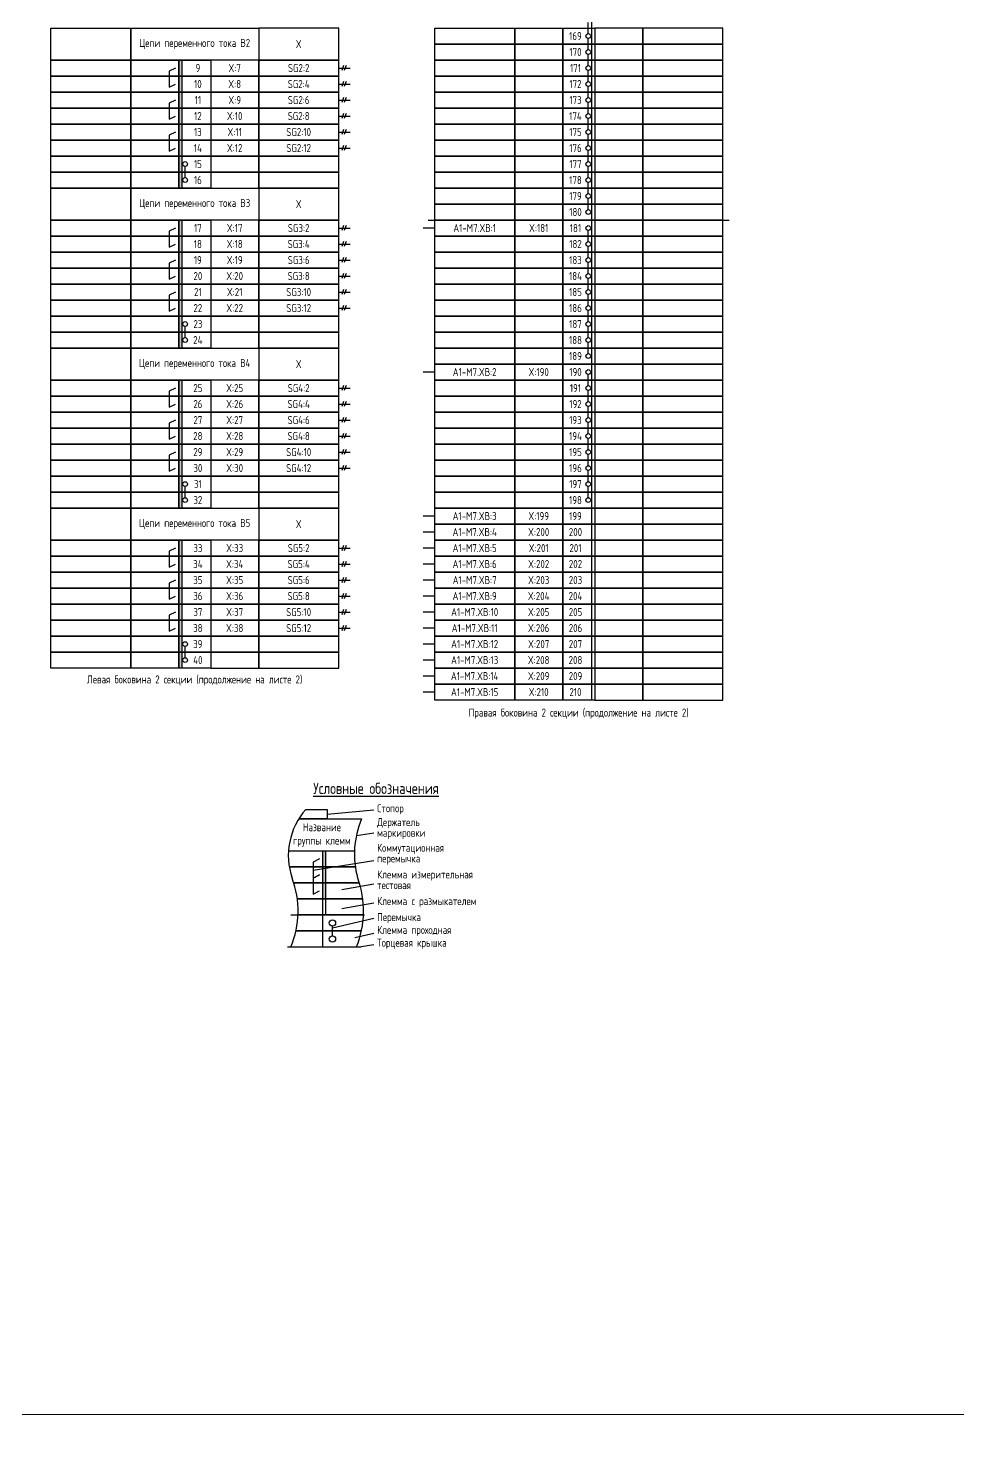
# Model space of a CAD drawing. Header units: millimetres. Extents: x -1315 to 7958, y -96 to 618.
# Drawn here: x 5923.9 to 6214.5, y -96 to 342.1 of the extents above; entities that cross this region are included whole.
import ezdxf

# ---------------------------------------------------------------- set-up
doc = ezdxf.new("R2010")
doc.units = ezdxf.units.MM
doc.styles.add('Gost_type_A', font='GOST_A.TTF')

msp = doc.modelspace()

# ---------------------------------------------------------------- hatches: boundary and pattern name
h = msp.add_hatch(color=256)
h.dxf.hatch_style = 1
h.paths.add_polyline_path([(5972, 332.07), (5971, 332.07), (5971, 292.07), (5972, 292.07)])
h = msp.add_hatch(color=256)
h.dxf.hatch_style = 1
h.paths.add_polyline_path([(5972, 282.07), (5971, 282.07), (5971, 242.07), (5972, 242.07)])
h = msp.add_hatch(color=256)
h.dxf.hatch_style = 1
h.paths.add_polyline_path([(5972, 232.07), (5971, 232.07), (5971, 192.07), (5972, 192.07)])
h = msp.add_hatch(color=256)
h.dxf.hatch_style = 1
h.paths.add_polyline_path([(5972, 182.07), (5971, 182.07), (5971, 142.07), (5972, 142.07)])
h = msp.add_hatch(color=256)
h.dxf.hatch_style = 1
h.paths.add_polyline_path([(6017.03, 84.92), (6016.03, 84.92), (6016.03, 69.92), (6017.03, 69.92)])

# ---------------------------------------------------------------- linework, layer by layer
for p, q in [((6100, 382.07), (6100, 132.07)), ((6099, 340.32), (6099, 343.82)), ((6099, 335.32), (6099, 338.82)), ((6099, 330.32), (6099, 333.82)), ((6021, 329.57), (6024.62, 329.57)), ((6022.54, 330.38), (6021.96, 328.76)), ((6023.33, 330.38), (6022.75, 328.76)), ((6099, 325.32), (6099, 328.82)), ((6021, 324.57), (6024.62, 324.57)), ((6022.54, 325.38), (6021.96, 323.76)), ((6023.33, 325.38), (6022.75, 323.76)), ((6022.54, 320.38), (6021.96, 318.76)), ((6023.33, 320.38), (6022.75, 318.76)), ((6099, 320.32), (6099, 323.82)), ((6021, 319.57), (6024.62, 319.57)), ((6099, 315.32), (6099, 318.82)), ((6021, 314.57), (6024.62, 314.57)), ((6022.54, 315.38), (6021.96, 313.76)), ((6023.33, 315.38), (6022.75, 313.76)), ((6099, 310.32), (6099, 313.82)), ((6021, 309.57), (6024.62, 309.57)), ((6022.54, 310.38), (6021.96, 308.76)), ((6023.33, 310.38), (6022.75, 308.76)), ((6099, 305.32), (6099, 308.82)), ((6021, 304.57), (6024.62, 304.57)), ((6022.54, 305.38), (6021.96, 303.76)), ((6023.33, 305.38), (6022.75, 303.76)), ((6099, 300.32), (6099, 303.82)), ((5973, 295.32), (5973, 298.82)), ((6099, 295.32), (6099, 298.82)), ((6099, 290.32), (6099, 293.82)), ((6099, 285.32), (6099, 288.82)), ((6022.54, 280.38), (6021.96, 278.76)), ((6023.33, 280.38), (6022.75, 278.76)), ((6049, 282.07), (6143, 282.07)), ((6021, 279.57), (6024.62, 279.57)), ((6051, 279.57), (6047.38, 279.57)), ((6099, 275.32), (6099, 278.82)), ((6021, 274.57), (6024.62, 274.57)), ((6022.54, 275.38), (6021.96, 273.76)), ((6023.33, 275.38), (6022.75, 273.76)), ((6099, 270.32), (6099, 273.82)), ((6021, 269.57), (6024.62, 269.57)), ((6022.54, 270.38), (6021.96, 268.76)), ((6023.33, 270.38), (6022.75, 268.76)), ((6099, 265.32), (6099, 268.82)), ((6021, 264.57), (6024.62, 264.57)), ((6022.54, 265.38), (6021.96, 263.76)), ((6023.33, 265.38), (6022.75, 263.76)), ((6099, 260.32), (6099, 263.82)), ((6021, 259.57), (6024.62, 259.57)), ((6022.54, 260.38), (6021.96, 258.76)), ((6023.33, 260.38), (6022.75, 258.76)), ((6099, 255.32), (6099, 258.82)), ((6021, 254.57), (6024.62, 254.57)), ((6022.54, 255.38), (6021.96, 253.76)), ((6023.33, 255.38), (6022.75, 253.76)), ((6099, 250.32), (6099, 253.82)), ((5973, 245.32), (5973, 248.82)), ((6099, 245.32), (6099, 248.82)), ((6099, 240.32), (6099, 243.82)), ((6051, 234.57), (6047.38, 234.57)), ((6099, 230.32), (6099, 233.82)), ((6021, 229.57), (6024.62, 229.57)), ((6022.54, 230.38), (6021.96, 228.76)), ((6023.33, 230.38), (6022.75, 228.76)), ((6099, 225.32), (6099, 228.82)), ((6021, 224.57), (6024.62, 224.57)), ((6022.54, 225.38), (6021.96, 223.76)), ((6023.33, 225.38), (6022.75, 223.76)), ((6099, 220.32), (6099, 223.82)), ((6021, 219.57), (6024.62, 219.57)), ((6022.54, 220.38), (6021.96, 218.76)), ((6023.33, 220.38), (6022.75, 218.76)), ((6022.54, 215.38), (6021.96, 213.76)), ((6023.33, 215.38), (6022.75, 213.76)), ((6099, 215.32), (6099, 218.82)), ((6021, 214.57), (6024.62, 214.57)), ((6022.54, 210.38), (6021.96, 208.76)), ((6023.33, 210.38), (6022.75, 208.76)), ((6099, 210.32), (6099, 213.82)), ((6021, 209.57), (6024.62, 209.57)), ((6099, 205.32), (6099, 208.82)), ((6021, 204.57), (6024.62, 204.57)), ((6022.54, 205.38), (6021.96, 203.76)), ((6023.33, 205.38), (6022.75, 203.76)), ((6099, 200.32), (6099, 203.82)), ((5973, 195.32), (5973, 198.82)), ((6099, 195.32), (6099, 198.82)), ((6051, 189.57), (6047.38, 189.57)), ((6051, 184.57), (6047.38, 184.57)), ((6022.54, 180.38), (6021.96, 178.76)), ((6023.33, 180.38), (6022.75, 178.76)), ((6021, 179.57), (6024.62, 179.57)), ((6022.54, 175.38), (6021.96, 173.76)), ((6023.33, 175.38), (6022.75, 173.76)), ((6051, 179.57), (6047.38, 179.57)), ((6021, 174.57), (6024.62, 174.57)), ((6051, 174.57), (6047.38, 174.57)), ((6021, 169.57), (6024.62, 169.57)), ((6022.54, 170.38), (6021.96, 168.76)), ((6023.33, 170.38), (6022.75, 168.76)), ((6051, 169.57), (6047.38, 169.57)), ((6021, 164.57), (6024.62, 164.57)), ((6022.54, 165.38), (6021.96, 163.76)), ((6023.33, 165.38), (6022.75, 163.76)), ((6051, 164.57), (6047.38, 164.57)), ((6021, 159.57), (6024.62, 159.57)), ((6022.54, 160.38), (6021.96, 158.76)), ((6023.33, 160.38), (6022.75, 158.76)), ((6051, 159.57), (6047.38, 159.57)), ((6021, 154.57), (6024.62, 154.57)), ((6022.54, 155.38), (6021.96, 153.76)), ((6023.33, 155.38), (6022.75, 153.76)), ((6051, 154.57), (6047.38, 154.57)), ((6051, 149.57), (6047.38, 149.57)), ((5973, 145.32), (5973, 148.82)), ((6051, 144.57), (6047.38, 144.57)), ((6051, 139.57), (6047.38, 139.57)), ((6051, 134.57), (6047.38, 134.57)), ((6017.39, 96.42), (6032.03, 97.74)), ((6008.53, 94.92), (6028.11, 94.92)), ((6026.54, 89.77), (6032.03, 90.61)), ((6005.51, 84.92), (6025.97, 84.92)), ((6016.03, 54.92), (6016.03, 84.92)), ((6017.03, 79.92), (6017.03, 84.92)), ((6026.23, 79.92), (6005.77, 79.92)), ((6005.77, 79.92), (6026.23, 79.92)), ((6013.03, 78.92), (6032.03, 81.92)), ((6017.03, 64.92), (6017.03, 79.92)), ((6027.45, 74.92), (6006.99, 74.92)), ((6006.99, 74.92), (6027.45, 74.92)), ((6022.03, 72.92), (6032.03, 74.69)), ((6028.54, 69.92), (6008.08, 69.92)), ((6008.08, 69.92), (6028.54, 69.92)), ((6028.54, 69.92), (6008.08, 69.92)), ((6008.08, 69.92), (6028.54, 69.92)), ((6022.03, 66.92), (6032.03, 68.69)), ((6006.03, 64.92), (6029.03, 64.92)), ((6028.75, 64.92), (6008.29, 64.92)), ((6008.29, 64.92), (6028.75, 64.92)), ((6019.03, 60.92), (6032.03, 63.92)), ((6019.06, 59.92), (6019.06, 61.42)), ((6028.11, 59.92), (6007.65, 59.92)), ((6007.65, 59.92), (6028.11, 59.92)), ((6019.06, 58.42), (6019.06, 59.92)), ((6026.03, 57.88), (6032.03, 59.26)), ((6005.03, 54.92), (6028.03, 54.92)), ((6006.1, 54.92), (6026.56, 54.92)), ((6032.03, 55.59), (6028.03, 54.92))]:
    msp.add_line(p, q)
for points in [[(-1315, 612), (7958.16, 618), (7958.16, -90), (-1315, -96)], [(5931, 342.07), (5956, 342.07), (5956, 332.07), (5931, 332.07)], [(5956, 342.07), (5996, 342.07), (5996, 332.07), (5956, 332.07)], [(6021, 342.07), (5996, 342.07), (5996, 332.07), (6021, 332.07)], [(6051, 342.07), (6076, 342.07), (6076, 337.07), (6051, 337.07)], [(6076, 342.07), (6091, 342.07), (6091, 337.07), (6076, 337.07)], [(6091, 342.07), (6101, 342.07), (6101, 337.07), (6091, 337.07)], [(6116, 342.07), (6101, 342.07), (6101, 337.07), (6116, 337.07)], [(6141, 342.07), (6116, 342.07), (6116, 337.07), (6141, 337.07)], [(6051, 337.07), (6076, 337.07), (6076, 332.07), (6051, 332.07)], [(6076, 337.07), (6091, 337.07), (6091, 332.07), (6076, 332.07)], [(6091, 337.07), (6101, 337.07), (6101, 332.07), (6091, 332.07)], [(6116, 337.07), (6101, 337.07), (6101, 332.07), (6116, 332.07)], [(6141, 337.07), (6116, 337.07), (6116, 332.07), (6141, 332.07)], [(5931, 332.07), (5956, 332.07), (5956, 327.07), (5931, 327.07)], [(5956, 332.07), (5971, 332.07), (5971, 327.07), (5956, 327.07)], [(5971, 332.07), (5981, 332.07), (5981, 327.07), (5971, 327.07)], [(5996, 332.07), (5981, 332.07), (5981, 327.07), (5996, 327.07)], [(6021, 332.07), (5996, 332.07), (5996, 327.07), (6021, 327.07)], [(6051, 332.07), (6076, 332.07), (6076, 327.07), (6051, 327.07)], [(6076, 332.07), (6091, 332.07), (6091, 327.07), (6076, 327.07)], [(6091, 332.07), (6101, 332.07), (6101, 327.07), (6091, 327.07)], [(6116, 332.07), (6101, 332.07), (6101, 327.07), (6116, 327.07)], [(6141, 332.07), (6116, 332.07), (6116, 327.07), (6141, 327.07)], [(5931, 327.07), (5956, 327.07), (5956, 322.07), (5931, 322.07)], [(5956, 327.07), (5971, 327.07), (5971, 322.07), (5956, 322.07)], [(5971, 327.07), (5981, 327.07), (5981, 322.07), (5971, 322.07)], [(5996, 327.07), (5981, 327.07), (5981, 322.07), (5996, 322.07)], [(6021, 327.07), (5996, 327.07), (5996, 322.07), (6021, 322.07)], [(6051, 327.07), (6076, 327.07), (6076, 322.07), (6051, 322.07)], [(6076, 327.07), (6091, 327.07), (6091, 322.07), (6076, 322.07)], [(6091, 327.07), (6101, 327.07), (6101, 322.07), (6091, 322.07)], [(6116, 327.07), (6101, 327.07), (6101, 322.07), (6116, 322.07)], [(6141, 327.07), (6116, 327.07), (6116, 322.07), (6141, 322.07)], [(5931, 322.07), (5956, 322.07), (5956, 317.07), (5931, 317.07)], [(5956, 322.07), (5971, 322.07), (5971, 317.07), (5956, 317.07)], [(5971, 322.07), (5981, 322.07), (5981, 317.07), (5971, 317.07)], [(5996, 322.07), (5981, 322.07), (5981, 317.07), (5996, 317.07)], [(6021, 322.07), (5996, 322.07), (5996, 317.07), (6021, 317.07)], [(6051, 322.07), (6076, 322.07), (6076, 317.07), (6051, 317.07)], [(6076, 322.07), (6091, 322.07), (6091, 317.07), (6076, 317.07)], [(6091, 322.07), (6101, 322.07), (6101, 317.07), (6091, 317.07)], [(6116, 322.07), (6101, 322.07), (6101, 317.07), (6116, 317.07)], [(6141, 322.07), (6116, 322.07), (6116, 317.07), (6141, 317.07)], [(5931, 317.07), (5956, 317.07), (5956, 312.07), (5931, 312.07)], [(5956, 317.07), (5971, 317.07), (5971, 312.07), (5956, 312.07)], [(5971, 317.07), (5981, 317.07), (5981, 312.07), (5971, 312.07)], [(5996, 317.07), (5981, 317.07), (5981, 312.07), (5996, 312.07)], [(6021, 317.07), (5996, 317.07), (5996, 312.07), (6021, 312.07)], [(6051, 317.07), (6076, 317.07), (6076, 312.07), (6051, 312.07)], [(6076, 317.07), (6091, 317.07), (6091, 312.07), (6076, 312.07)], [(6091, 317.07), (6101, 317.07), (6101, 312.07), (6091, 312.07)], [(6116, 317.07), (6101, 317.07), (6101, 312.07), (6116, 312.07)], [(6141, 317.07), (6116, 317.07), (6116, 312.07), (6141, 312.07)], [(5931, 312.07), (5956, 312.07), (5956, 307.07), (5931, 307.07)], [(5956, 312.07), (5971, 312.07), (5971, 307.07), (5956, 307.07)], [(5971, 312.07), (5981, 312.07), (5981, 307.07), (5971, 307.07)], [(5996, 312.07), (5981, 312.07), (5981, 307.07), (5996, 307.07)], [(6021, 312.07), (5996, 312.07), (5996, 307.07), (6021, 307.07)], [(6051, 312.07), (6076, 312.07), (6076, 307.07), (6051, 307.07)], [(6076, 312.07), (6091, 312.07), (6091, 307.07), (6076, 307.07)], [(6091, 312.07), (6101, 312.07), (6101, 307.07), (6091, 307.07)], [(6116, 312.07), (6101, 312.07), (6101, 307.07), (6116, 307.07)], [(6141, 312.07), (6116, 312.07), (6116, 307.07), (6141, 307.07)], [(5931, 307.07), (5956, 307.07), (5956, 302.07), (5931, 302.07)], [(5956, 307.07), (5971, 307.07), (5971, 302.07), (5956, 302.07)], [(5971, 307.07), (5981, 307.07), (5981, 302.07), (5971, 302.07)], [(5996, 307.07), (5981, 307.07), (5981, 302.07), (5996, 302.07)], [(6021, 307.07), (5996, 307.07), (5996, 302.07), (6021, 302.07)], [(6051, 307.07), (6076, 307.07), (6076, 302.07), (6051, 302.07)], [(6076, 307.07), (6091, 307.07), (6091, 302.07), (6076, 302.07)], [(6091, 307.07), (6101, 307.07), (6101, 302.07), (6091, 302.07)], [(6116, 307.07), (6101, 307.07), (6101, 302.07), (6116, 302.07)], [(6141, 307.07), (6116, 307.07), (6116, 302.07), (6141, 302.07)], [(5931, 302.07), (5956, 302.07), (5956, 297.07), (5931, 297.07)], [(5956, 302.07), (5971, 302.07), (5971, 297.07), (5956, 297.07)], [(5971, 302.07), (5981, 302.07), (5981, 297.07), (5971, 297.07)], [(5996, 302.07), (5981, 302.07), (5981, 297.07), (5996, 297.07)], [(6021, 302.07), (5996, 302.07), (5996, 297.07), (6021, 297.07)], [(6051, 302.07), (6076, 302.07), (6076, 297.07), (6051, 297.07)], [(6076, 302.07), (6091, 302.07), (6091, 297.07), (6076, 297.07)], [(6091, 302.07), (6101, 302.07), (6101, 297.07), (6091, 297.07)], [(6116, 302.07), (6101, 302.07), (6101, 297.07), (6116, 297.07)], [(6141, 302.07), (6116, 302.07), (6116, 297.07), (6141, 297.07)], [(5931, 297.07), (5956, 297.07), (5956, 292.07), (5931, 292.07)], [(5956, 297.07), (5971, 297.07), (5971, 292.07), (5956, 292.07)], [(5971, 297.07), (5981, 297.07), (5981, 292.07), (5971, 292.07)], [(5996, 297.07), (5981, 297.07), (5981, 292.07), (5996, 292.07)], [(6021, 297.07), (5996, 297.07), (5996, 292.07), (6021, 292.07)], [(6051, 297.07), (6076, 297.07), (6076, 292.07), (6051, 292.07)], [(6076, 297.07), (6091, 297.07), (6091, 292.07), (6076, 292.07)], [(6091, 297.07), (6101, 297.07), (6101, 292.07), (6091, 292.07)], [(6116, 297.07), (6101, 297.07), (6101, 292.07), (6116, 292.07)], [(6141, 297.07), (6116, 297.07), (6116, 292.07), (6141, 292.07)], [(5931, 292.07), (5956, 292.07), (5956, 282.07), (5931, 282.07)], [(5956, 292.07), (5996, 292.07), (5996, 282.07), (5956, 282.07)], [(6021, 292.07), (5996, 292.07), (5996, 282.07), (6021, 282.07)], [(6051, 292.07), (6076, 292.07), (6076, 287.07), (6051, 287.07)], [(6076, 292.07), (6091, 292.07), (6091, 287.07), (6076, 287.07)], [(6091, 292.07), (6101, 292.07), (6101, 287.07), (6091, 287.07)], [(6116, 292.07), (6101, 292.07), (6101, 287.07), (6116, 287.07)], [(6141, 292.07), (6116, 292.07), (6116, 287.07), (6141, 287.07)], [(6051, 287.07), (6076, 287.07), (6076, 282.07), (6051, 282.07)], [(6076, 287.07), (6091, 287.07), (6091, 282.07), (6076, 282.07)], [(6091, 287.07), (6101, 287.07), (6101, 282.07), (6091, 282.07)], [(6116, 287.07), (6101, 287.07), (6101, 282.07), (6116, 282.07)], [(6141, 287.07), (6116, 287.07), (6116, 282.07), (6141, 282.07)], [(5931, 282.07), (5956, 282.07), (5956, 277.07), (5931, 277.07)], [(5956, 282.07), (5971, 282.07), (5971, 277.07), (5956, 277.07)], [(5971, 282.07), (5981, 282.07), (5981, 277.07), (5971, 277.07)], [(5996, 282.07), (5981, 282.07), (5981, 277.07), (5996, 277.07)], [(6021, 282.07), (5996, 282.07), (5996, 277.07), (6021, 277.07)], [(6051, 282.07), (6076, 282.07), (6076, 277.07), (6051, 277.07)], [(6076, 282.07), (6091, 282.07), (6091, 277.07), (6076, 277.07)], [(6091, 282.07), (6101, 282.07), (6101, 277.07), (6091, 277.07)], [(6116, 282.07), (6101, 282.07), (6101, 277.07), (6116, 277.07)], [(6141, 282.07), (6116, 282.07), (6116, 277.07), (6141, 277.07)], [(5931, 277.07), (5956, 277.07), (5956, 272.07), (5931, 272.07)], [(5956, 277.07), (5971, 277.07), (5971, 272.07), (5956, 272.07)], [(5971, 277.07), (5981, 277.07), (5981, 272.07), (5971, 272.07)], [(5996, 277.07), (5981, 277.07), (5981, 272.07), (5996, 272.07)], [(6021, 277.07), (5996, 277.07), (5996, 272.07), (6021, 272.07)], [(6051, 277.07), (6076, 277.07), (6076, 272.07), (6051, 272.07)], [(6076, 277.07), (6091, 277.07), (6091, 272.07), (6076, 272.07)], [(6091, 277.07), (6101, 277.07), (6101, 272.07), (6091, 272.07)], [(6116, 277.07), (6101, 277.07), (6101, 272.07), (6116, 272.07)], [(6141, 277.07), (6116, 277.07), (6116, 272.07), (6141, 272.07)], [(5931, 272.07), (5956, 272.07), (5956, 267.07), (5931, 267.07)], [(5956, 272.07), (5971, 272.07), (5971, 267.07), (5956, 267.07)], [(5971, 272.07), (5981, 272.07), (5981, 267.07), (5971, 267.07)], [(5996, 272.07), (5981, 272.07), (5981, 267.07), (5996, 267.07)], [(6021, 272.07), (5996, 272.07), (5996, 267.07), (6021, 267.07)], [(6051, 272.07), (6076, 272.07), (6076, 267.07), (6051, 267.07)], [(6076, 272.07), (6091, 272.07), (6091, 267.07), (6076, 267.07)], [(6091, 272.07), (6101, 272.07), (6101, 267.07), (6091, 267.07)], [(6116, 272.07), (6101, 272.07), (6101, 267.07), (6116, 267.07)], [(6141, 272.07), (6116, 272.07), (6116, 267.07), (6141, 267.07)], [(5931, 267.07), (5956, 267.07), (5956, 262.07), (5931, 262.07)], [(5956, 267.07), (5971, 267.07), (5971, 262.07), (5956, 262.07)], [(5971, 267.07), (5981, 267.07), (5981, 262.07), (5971, 262.07)], [(5996, 267.07), (5981, 267.07), (5981, 262.07), (5996, 262.07)], [(6021, 267.07), (5996, 267.07), (5996, 262.07), (6021, 262.07)], [(6051, 267.07), (6076, 267.07), (6076, 262.07), (6051, 262.07)], [(6076, 267.07), (6091, 267.07), (6091, 262.07), (6076, 262.07)], [(6091, 267.07), (6101, 267.07), (6101, 262.07), (6091, 262.07)], [(6116, 267.07), (6101, 267.07), (6101, 262.07), (6116, 262.07)], [(6141, 267.07), (6116, 267.07), (6116, 262.07), (6141, 262.07)], [(5931, 262.07), (5956, 262.07), (5956, 257.07), (5931, 257.07)], [(5956, 262.07), (5971, 262.07), (5971, 257.07), (5956, 257.07)], [(5971, 262.07), (5981, 262.07), (5981, 257.07), (5971, 257.07)], [(5996, 262.07), (5981, 262.07), (5981, 257.07), (5996, 257.07)], [(6021, 262.07), (5996, 262.07), (5996, 257.07), (6021, 257.07)], [(6051, 262.07), (6076, 262.07), (6076, 257.07), (6051, 257.07)], [(6076, 262.07), (6091, 262.07), (6091, 257.07), (6076, 257.07)], [(6091, 262.07), (6101, 262.07), (6101, 257.07), (6091, 257.07)], [(6116, 262.07), (6101, 262.07), (6101, 257.07), (6116, 257.07)], [(6141, 262.07), (6116, 262.07), (6116, 257.07), (6141, 257.07)], [(5931, 257.07), (5956, 257.07), (5956, 252.07), (5931, 252.07)], [(5956, 257.07), (5971, 257.07), (5971, 252.07), (5956, 252.07)], [(5971, 257.07), (5981, 257.07), (5981, 252.07), (5971, 252.07)], [(5996, 257.07), (5981, 257.07), (5981, 252.07), (5996, 252.07)], [(6021, 257.07), (5996, 257.07), (5996, 252.07), (6021, 252.07)], [(6051, 257.07), (6076, 257.07), (6076, 252.07), (6051, 252.07)], [(6076, 257.07), (6091, 257.07), (6091, 252.07), (6076, 252.07)], [(6091, 257.07), (6101, 257.07), (6101, 252.07), (6091, 252.07)], [(6116, 257.07), (6101, 257.07), (6101, 252.07), (6116, 252.07)], [(6141, 257.07), (6116, 257.07), (6116, 252.07), (6141, 252.07)], [(5931, 252.07), (5956, 252.07), (5956, 247.07), (5931, 247.07)], [(5956, 252.07), (5971, 252.07), (5971, 247.07), (5956, 247.07)], [(5971, 252.07), (5981, 252.07), (5981, 247.07), (5971, 247.07)], [(5996, 252.07), (5981, 252.07), (5981, 247.07), (5996, 247.07)], [(6021, 252.07), (5996, 252.07), (5996, 247.07), (6021, 247.07)], [(6051, 252.07), (6076, 252.07), (6076, 247.07), (6051, 247.07)], [(6076, 252.07), (6091, 252.07), (6091, 247.07), (6076, 247.07)], [(6091, 252.07), (6101, 252.07), (6101, 247.07), (6091, 247.07)], [(6116, 252.07), (6101, 252.07), (6101, 247.07), (6116, 247.07)], [(6141, 252.07), (6116, 252.07), (6116, 247.07), (6141, 247.07)], [(5931, 247.07), (5956, 247.07), (5956, 242.07), (5931, 242.07)], [(5956, 247.07), (5971, 247.07), (5971, 242.07), (5956, 242.07)], [(5971, 247.07), (5981, 247.07), (5981, 242.07), (5971, 242.07)], [(5996, 247.07), (5981, 247.07), (5981, 242.07), (5996, 242.07)], [(6021, 247.07), (5996, 247.07), (5996, 242.07), (6021, 242.07)], [(6051, 247.07), (6076, 247.07), (6076, 242.07), (6051, 242.07)], [(6076, 247.07), (6091, 247.07), (6091, 242.07), (6076, 242.07)], [(6091, 247.07), (6101, 247.07), (6101, 242.07), (6091, 242.07)], [(6116, 247.07), (6101, 247.07), (6101, 242.07), (6116, 242.07)], [(6141, 247.07), (6116, 247.07), (6116, 242.07), (6141, 242.07)], [(5931, 242.07), (5956, 242.07), (5956, 232.07), (5931, 232.07)], [(5956, 242.07), (5996, 242.07), (5996, 232.07), (5956, 232.07)], [(6021, 242.07), (5996, 242.07), (5996, 232.07), (6021, 232.07)], [(6051, 242.07), (6076, 242.07), (6076, 237.07), (6051, 237.07)], [(6076, 242.07), (6091, 242.07), (6091, 237.07), (6076, 237.07)], [(6091, 242.07), (6101, 242.07), (6101, 237.07), (6091, 237.07)], [(6116, 242.07), (6101, 242.07), (6101, 237.07), (6116, 237.07)], [(6141, 242.07), (6116, 242.07), (6116, 237.07), (6141, 237.07)], [(6051, 237.07), (6076, 237.07), (6076, 232.07), (6051, 232.07)], [(6076, 237.07), (6091, 237.07), (6091, 232.07), (6076, 232.07)], [(6091, 237.07), (6101, 237.07), (6101, 232.07), (6091, 232.07)], [(6116, 237.07), (6101, 237.07), (6101, 232.07), (6116, 232.07)], [(6141, 237.07), (6116, 237.07), (6116, 232.07), (6141, 232.07)], [(5931, 232.07), (5956, 232.07), (5956, 227.07), (5931, 227.07)], [(5956, 232.07), (5971, 232.07), (5971, 227.07), (5956, 227.07)], [(5971, 232.07), (5981, 232.07), (5981, 227.07), (5971, 227.07)], [(5996, 232.07), (5981, 232.07), (5981, 227.07), (5996, 227.07)], [(6021, 232.07), (5996, 232.07), (5996, 227.07), (6021, 227.07)], [(6051, 232.07), (6076, 232.07), (6076, 227.07), (6051, 227.07)], [(6076, 232.07), (6091, 232.07), (6091, 227.07), (6076, 227.07)], [(6091, 232.07), (6101, 232.07), (6101, 227.07), (6091, 227.07)], [(6116, 232.07), (6101, 232.07), (6101, 227.07), (6116, 227.07)], [(6141, 232.07), (6116, 232.07), (6116, 227.07), (6141, 227.07)], [(5931, 227.07), (5956, 227.07), (5956, 222.07), (5931, 222.07)], [(5956, 227.07), (5971, 227.07), (5971, 222.07), (5956, 222.07)], [(5971, 227.07), (5981, 227.07), (5981, 222.07), (5971, 222.07)], [(5996, 227.07), (5981, 227.07), (5981, 222.07), (5996, 222.07)], [(6021, 227.07), (5996, 227.07), (5996, 222.07), (6021, 222.07)], [(6051, 227.07), (6076, 227.07), (6076, 222.07), (6051, 222.07)], [(6076, 227.07), (6091, 227.07), (6091, 222.07), (6076, 222.07)], [(6091, 227.07), (6101, 227.07), (6101, 222.07), (6091, 222.07)], [(6116, 227.07), (6101, 227.07), (6101, 222.07), (6116, 222.07)], [(6141, 227.07), (6116, 227.07), (6116, 222.07), (6141, 222.07)], [(5931, 222.07), (5956, 222.07), (5956, 217.07), (5931, 217.07)], [(5956, 222.07), (5971, 222.07), (5971, 217.07), (5956, 217.07)], [(5971, 222.07), (5981, 222.07), (5981, 217.07), (5971, 217.07)], [(5996, 222.07), (5981, 222.07), (5981, 217.07), (5996, 217.07)], [(6021, 222.07), (5996, 222.07), (5996, 217.07), (6021, 217.07)], [(6051, 222.07), (6076, 222.07), (6076, 217.07), (6051, 217.07)], [(6076, 222.07), (6091, 222.07), (6091, 217.07), (6076, 217.07)], [(6091, 222.07), (6101, 222.07), (6101, 217.07), (6091, 217.07)], [(6116, 222.07), (6101, 222.07), (6101, 217.07), (6116, 217.07)], [(6141, 222.07), (6116, 222.07), (6116, 217.07), (6141, 217.07)], [(5931, 217.07), (5956, 217.07), (5956, 212.07), (5931, 212.07)], [(5956, 217.07), (5971, 217.07), (5971, 212.07), (5956, 212.07)], [(5971, 217.07), (5981, 217.07), (5981, 212.07), (5971, 212.07)], [(5996, 217.07), (5981, 217.07), (5981, 212.07), (5996, 212.07)], [(6021, 217.07), (5996, 217.07), (5996, 212.07), (6021, 212.07)], [(6051, 217.07), (6076, 217.07), (6076, 212.07), (6051, 212.07)], [(6076, 217.07), (6091, 217.07), (6091, 212.07), (6076, 212.07)], [(6091, 217.07), (6101, 217.07), (6101, 212.07), (6091, 212.07)], [(6116, 217.07), (6101, 217.07), (6101, 212.07), (6116, 212.07)], [(6141, 217.07), (6116, 217.07), (6116, 212.07), (6141, 212.07)], [(5931, 212.07), (5956, 212.07), (5956, 207.07), (5931, 207.07)], [(5956, 212.07), (5971, 212.07), (5971, 207.07), (5956, 207.07)], [(5971, 212.07), (5981, 212.07), (5981, 207.07), (5971, 207.07)], [(5996, 212.07), (5981, 212.07), (5981, 207.07), (5996, 207.07)], [(6021, 212.07), (5996, 212.07), (5996, 207.07), (6021, 207.07)], [(6051, 212.07), (6076, 212.07), (6076, 207.07), (6051, 207.07)], [(6076, 212.07), (6091, 212.07), (6091, 207.07), (6076, 207.07)], [(6091, 212.07), (6101, 212.07), (6101, 207.07), (6091, 207.07)], [(6116, 212.07), (6101, 212.07), (6101, 207.07), (6116, 207.07)], [(6141, 212.07), (6116, 212.07), (6116, 207.07), (6141, 207.07)], [(5931, 207.07), (5956, 207.07), (5956, 202.07), (5931, 202.07)], [(5956, 207.07), (5971, 207.07), (5971, 202.07), (5956, 202.07)], [(5971, 207.07), (5981, 207.07), (5981, 202.07), (5971, 202.07)], [(5996, 207.07), (5981, 207.07), (5981, 202.07), (5996, 202.07)], [(6021, 207.07), (5996, 207.07), (5996, 202.07), (6021, 202.07)], [(6051, 207.07), (6076, 207.07), (6076, 202.07), (6051, 202.07)], [(6076, 207.07), (6091, 207.07), (6091, 202.07), (6076, 202.07)], [(6091, 207.07), (6101, 207.07), (6101, 202.07), (6091, 202.07)], [(6116, 207.07), (6101, 207.07), (6101, 202.07), (6116, 202.07)], [(6141, 207.07), (6116, 207.07), (6116, 202.07), (6141, 202.07)], [(5931, 202.07), (5956, 202.07), (5956, 197.07), (5931, 197.07)], [(5956, 202.07), (5971, 202.07), (5971, 197.07), (5956, 197.07)], [(5971, 202.07), (5981, 202.07), (5981, 197.07), (5971, 197.07)], [(5996, 202.07), (5981, 202.07), (5981, 197.07), (5996, 197.07)], [(6021, 202.07), (5996, 202.07), (5996, 197.07), (6021, 197.07)], [(6051, 202.07), (6076, 202.07), (6076, 197.07), (6051, 197.07)], [(6076, 202.07), (6091, 202.07), (6091, 197.07), (6076, 197.07)], [(6091, 202.07), (6101, 202.07), (6101, 197.07), (6091, 197.07)], [(6116, 202.07), (6101, 202.07), (6101, 197.07), (6116, 197.07)], [(6141, 202.07), (6116, 202.07), (6116, 197.07), (6141, 197.07)], [(5931, 197.07), (5956, 197.07), (5956, 192.07), (5931, 192.07)], [(5956, 197.07), (5971, 197.07), (5971, 192.07), (5956, 192.07)], [(5971, 197.07), (5981, 197.07), (5981, 192.07), (5971, 192.07)], [(5996, 197.07), (5981, 197.07), (5981, 192.07), (5996, 192.07)], [(6021, 197.07), (5996, 197.07), (5996, 192.07), (6021, 192.07)], [(6051, 197.07), (6076, 197.07), (6076, 192.07), (6051, 192.07)], [(6076, 197.07), (6091, 197.07), (6091, 192.07), (6076, 192.07)], [(6091, 197.07), (6101, 197.07), (6101, 192.07), (6091, 192.07)], [(6116, 197.07), (6101, 197.07), (6101, 192.07), (6116, 192.07)], [(6141, 197.07), (6116, 197.07), (6116, 192.07), (6141, 192.07)], [(5931, 192.07), (5956, 192.07), (5956, 182.07), (5931, 182.07)], [(5956, 192.07), (5996, 192.07), (5996, 182.07), (5956, 182.07)], [(6021, 192.07), (5996, 192.07), (5996, 182.07), (6021, 182.07)], [(6051, 192.07), (6076, 192.07), (6076, 187.07), (6051, 187.07)], [(6076, 192.07), (6091, 192.07), (6091, 187.07), (6076, 187.07)], [(6091, 192.07), (6101, 192.07), (6101, 187.07), (6091, 187.07)], [(6116, 192.07), (6101, 192.07), (6101, 187.07), (6116, 187.07)], [(6141, 192.07), (6116, 192.07), (6116, 187.07), (6141, 187.07)], [(6051, 187.07), (6076, 187.07), (6076, 182.07), (6051, 182.07)], [(6076, 187.07), (6091, 187.07), (6091, 182.07), (6076, 182.07)], [(6091, 187.07), (6101, 187.07), (6101, 182.07), (6091, 182.07)], [(6116, 187.07), (6101, 187.07), (6101, 182.07), (6116, 182.07)], [(6141, 187.07), (6116, 187.07), (6116, 182.07), (6141, 182.07)], [(5931, 182.07), (5956, 182.07), (5956, 177.07), (5931, 177.07)], [(5956, 182.07), (5971, 182.07), (5971, 177.07), (5956, 177.07)], [(5971, 182.07), (5981, 182.07), (5981, 177.07), (5971, 177.07)], [(5996, 182.07), (5981, 182.07), (5981, 177.07), (5996, 177.07)], [(6021, 182.07), (5996, 182.07), (5996, 177.07), (6021, 177.07)], [(6051, 182.07), (6076, 182.07), (6076, 177.07), (6051, 177.07)], [(6076, 182.07), (6091, 182.07), (6091, 177.07), (6076, 177.07)], [(6091, 182.07), (6101, 182.07), (6101, 177.07), (6091, 177.07)], [(6116, 182.07), (6101, 182.07), (6101, 177.07), (6116, 177.07)], [(6141, 182.07), (6116, 182.07), (6116, 177.07), (6141, 177.07)], [(5931, 177.07), (5956, 177.07), (5956, 172.07), (5931, 172.07)], [(5956, 177.07), (5971, 177.07), (5971, 172.07), (5956, 172.07)], [(5971, 177.07), (5981, 177.07), (5981, 172.07), (5971, 172.07)], [(5996, 177.07), (5981, 177.07), (5981, 172.07), (5996, 172.07)], [(6021, 177.07), (5996, 177.07), (5996, 172.07), (6021, 172.07)], [(6051, 177.07), (6076, 177.07), (6076, 172.07), (6051, 172.07)], [(6076, 177.07), (6091, 177.07), (6091, 172.07), (6076, 172.07)], [(6091, 177.07), (6101, 177.07), (6101, 172.07), (6091, 172.07)], [(6116, 177.07), (6101, 177.07), (6101, 172.07), (6116, 172.07)], [(6141, 177.07), (6116, 177.07), (6116, 172.07), (6141, 172.07)], [(5931, 172.07), (5956, 172.07), (5956, 167.07), (5931, 167.07)], [(5956, 172.07), (5971, 172.07), (5971, 167.07), (5956, 167.07)], [(5971, 172.07), (5981, 172.07), (5981, 167.07), (5971, 167.07)], [(5996, 172.07), (5981, 172.07), (5981, 167.07), (5996, 167.07)], [(6021, 172.07), (5996, 172.07), (5996, 167.07), (6021, 167.07)], [(6051, 172.07), (6076, 172.07), (6076, 167.07), (6051, 167.07)], [(6076, 172.07), (6091, 172.07), (6091, 167.07), (6076, 167.07)], [(6091, 172.07), (6101, 172.07), (6101, 167.07), (6091, 167.07)], [(6116, 172.07), (6101, 172.07), (6101, 167.07), (6116, 167.07)], [(6141, 172.07), (6116, 172.07), (6116, 167.07), (6141, 167.07)], [(5931, 167.07), (5956, 167.07), (5956, 162.07), (5931, 162.07)], [(5956, 167.07), (5971, 167.07), (5971, 162.07), (5956, 162.07)], [(5971, 167.07), (5981, 167.07), (5981, 162.07), (5971, 162.07)], [(5996, 167.07), (5981, 167.07), (5981, 162.07), (5996, 162.07)], [(6021, 167.07), (5996, 167.07), (5996, 162.07), (6021, 162.07)], [(6051, 167.07), (6076, 167.07), (6076, 162.07), (6051, 162.07)], [(6076, 167.07), (6091, 167.07), (6091, 162.07), (6076, 162.07)], [(6091, 167.07), (6101, 167.07), (6101, 162.07), (6091, 162.07)], [(6116, 167.07), (6101, 167.07), (6101, 162.07), (6116, 162.07)], [(6141, 167.07), (6116, 167.07), (6116, 162.07), (6141, 162.07)], [(5931, 162.07), (5956, 162.07), (5956, 157.07), (5931, 157.07)], [(5956, 162.07), (5971, 162.07), (5971, 157.07), (5956, 157.07)], [(5971, 162.07), (5981, 162.07), (5981, 157.07), (5971, 157.07)], [(5996, 162.07), (5981, 162.07), (5981, 157.07), (5996, 157.07)], [(6021, 162.07), (5996, 162.07), (5996, 157.07), (6021, 157.07)], [(6051, 162.07), (6076, 162.07), (6076, 157.07), (6051, 157.07)], [(6076, 162.07), (6091, 162.07), (6091, 157.07), (6076, 157.07)], [(6091, 162.07), (6101, 162.07), (6101, 157.07), (6091, 157.07)], [(6116, 162.07), (6101, 162.07), (6101, 157.07), (6116, 157.07)], [(6141, 162.07), (6116, 162.07), (6116, 157.07), (6141, 157.07)], [(5931, 157.07), (5956, 157.07), (5956, 152.07), (5931, 152.07)], [(5956, 157.07), (5971, 157.07), (5971, 152.07), (5956, 152.07)], [(5971, 157.07), (5981, 157.07), (5981, 152.07), (5971, 152.07)], [(5996, 157.07), (5981, 157.07), (5981, 152.07), (5996, 152.07)], [(6021, 157.07), (5996, 157.07), (5996, 152.07), (6021, 152.07)], [(6051, 157.07), (6076, 157.07), (6076, 152.07), (6051, 152.07)], [(6076, 157.07), (6091, 157.07), (6091, 152.07), (6076, 152.07)], [(6091, 157.07), (6101, 157.07), (6101, 152.07), (6091, 152.07)], [(6116, 157.07), (6101, 157.07), (6101, 152.07), (6116, 152.07)], [(6141, 157.07), (6116, 157.07), (6116, 152.07), (6141, 152.07)], [(5931, 152.07), (5956, 152.07), (5956, 147.07), (5931, 147.07)], [(5956, 152.07), (5971, 152.07), (5971, 147.07), (5956, 147.07)], [(5971, 152.07), (5981, 152.07), (5981, 147.07), (5971, 147.07)], [(5996, 152.07), (5981, 152.07), (5981, 147.07), (5996, 147.07)], [(6021, 152.07), (5996, 152.07), (5996, 147.07), (6021, 147.07)], [(6051, 152.07), (6076, 152.07), (6076, 147.07), (6051, 147.07)], [(6076, 152.07), (6091, 152.07), (6091, 147.07), (6076, 147.07)], [(6091, 152.07), (6101, 152.07), (6101, 147.07), (6091, 147.07)], [(6116, 152.07), (6101, 152.07), (6101, 147.07), (6116, 147.07)], [(6141, 152.07), (6116, 152.07), (6116, 147.07), (6141, 147.07)], [(5931, 147.07), (5956, 147.07), (5956, 142.07), (5931, 142.07)], [(5956, 147.07), (5971, 147.07), (5971, 142.07), (5956, 142.07)], [(5971, 147.07), (5981, 147.07), (5981, 142.07), (5971, 142.07)], [(5996, 147.07), (5981, 147.07), (5981, 142.07), (5996, 142.07)], [(6021, 147.07), (5996, 147.07), (5996, 142.07), (6021, 142.07)], [(6051, 147.07), (6076, 147.07), (6076, 142.07), (6051, 142.07)], [(6076, 147.07), (6091, 147.07), (6091, 142.07), (6076, 142.07)], [(6091, 147.07), (6101, 147.07), (6101, 142.07), (6091, 142.07)], [(6116, 147.07), (6101, 147.07), (6101, 142.07), (6116, 142.07)], [(6141, 147.07), (6116, 147.07), (6116, 142.07), (6141, 142.07)], [(6051, 142.07), (6076, 142.07), (6076, 137.07), (6051, 137.07)], [(6076, 142.07), (6091, 142.07), (6091, 137.07), (6076, 137.07)], [(6091, 142.07), (6101, 142.07), (6101, 137.07), (6091, 137.07)], [(6116, 142.07), (6101, 142.07), (6101, 137.07), (6116, 137.07)], [(6141, 142.07), (6116, 142.07), (6116, 137.07), (6141, 137.07)], [(6051, 137.07), (6076, 137.07), (6076, 132.07), (6051, 132.07)], [(6076, 137.07), (6091, 137.07), (6091, 132.07), (6076, 132.07)], [(6091, 137.07), (6101, 137.07), (6101, 132.07), (6091, 132.07)], [(6116, 137.07), (6101, 137.07), (6101, 132.07), (6116, 132.07)], [(6141, 137.07), (6116, 137.07), (6116, 132.07), (6141, 132.07)]]:
    msp.add_lwpolyline(points, close=True)
for points in [[(5970, 329.57), (5968, 328.57), (5968, 323.57), (5970, 324.57)], [(5971, 292.07), (5971, 332.07), (5972, 332.07), (5972, 292.07)], [(5970, 319.57), (5968, 318.57), (5968, 313.57), (5970, 314.57)], [(5970, 309.57), (5968, 308.57), (5968, 303.57), (5970, 304.57)], [(5971, 242.07), (5971, 282.07), (5972, 282.07), (5972, 242.07)], [(5970, 279.57), (5968, 278.57), (5968, 273.57), (5970, 274.57)], [(5970, 269.57), (5968, 268.57), (5968, 263.57), (5970, 264.57)], [(5970, 259.57), (5968, 258.57), (5968, 253.57), (5970, 254.57)], [(5970, 229.57), (5968, 228.57), (5968, 223.57), (5970, 224.57)], [(5971, 192.07), (5971, 232.07), (5972, 232.07), (5972, 192.07)], [(5970, 219.57), (5968, 218.57), (5968, 213.57), (5970, 214.57)], [(5970, 209.57), (5968, 208.57), (5968, 203.57), (5970, 204.57)], [(5971, 142.07), (5971, 182.07), (5972, 182.07), (5972, 142.07)], [(5970, 179.57), (5968, 178.57), (5968, 173.57), (5970, 174.57)], [(5970, 169.57), (5968, 168.57), (5968, 163.57), (5970, 164.57)], [(5970, 159.57), (5968, 158.57), (5968, 153.57), (5970, 154.57)], [(6010.78, 97.92), (6017.39, 97.92), (6017.39, 94.92), (6008.53, 94.92)], [(6015.03, 82.42), (6013.03, 81.42), (6013.03, 76.42), (6015.03, 77.42)], [(6015.03, 77.42), (6013.03, 76.42), (6013.03, 71.42), (6015.03, 72.42)]]:
    msp.add_lwpolyline(points)
for centre, radius in [((6099, 339.57), 0.75), ((6099, 334.57), 0.75), ((6099, 329.57), 0.75), ((6099, 324.57), 0.75), ((6099, 319.57), 0.75), ((6099, 314.57), 0.75), ((6099, 309.57), 0.75), ((6099, 304.57), 0.75), ((5973, 299.57), 0.75), ((6099, 299.57), 0.75), ((5973, 294.57), 0.75), ((6099, 294.57), 0.75), ((6099, 289.57), 0.75), ((6099, 284.57), 0.75), ((6099, 279.57), 0.75), ((6099, 274.57), 0.75), ((6099, 269.57), 0.75), ((6099, 264.57), 0.75), ((6099, 259.57), 0.75), ((6099, 254.57), 0.75), ((5973, 249.57), 0.75), ((6099, 249.57), 0.75), ((5973, 244.57), 0.75), ((6099, 244.57), 0.75), ((6099, 239.57), 0.75), ((6099, 234.57), 0.75), ((6099, 229.57), 0.75), ((6099, 224.57), 0.75), ((6099, 219.57), 0.75), ((6099, 214.57), 0.75), ((6099, 209.57), 0.75), ((6099, 204.57), 0.75), ((5973, 199.57), 0.75), ((6099, 199.57), 0.75), ((5973, 194.57), 0.75), ((6099, 194.57), 0.75), ((5973, 149.57), 0.75), ((5973, 144.57), 0.75), ((6019.06, 62.42), 1), ((6019.06, 57.42), 1)]:
    msp.add_circle(centre, radius)
for centre, radius, start, end in [((6026.87, 83.52), 21.6, 138.181, 199.2333), ((6054.96, 83.93), 29.02, 157.7321, 195.0211), ((5978.78, 66.15), 29.54, 337.6521, 20.3143), ((5999.24, 66.15), 29.54, 337.6521, 20.3143)]:
    msp.add_arc(centre, radius, start, end)

# ---------------------------------------------------------------- texts
at = {"attachment_point": 5, "style": 'Gost_type_A'}
for s, insert, char_height, width in [('Цепи переменного тока В2', (5976, 337.07), 2.5, 40), ('X', (6008.5, 337.07), 2.5, 25), ('SG2:2', (6008.5, 329.57), 2.5, 25), ('SG2:4', (6008.5, 324.57), 2.5, 25), ('SG2:6', (6008.5, 319.57), 2.5, 25), ('SG2:8', (6008.5, 314.57), 2.5, 25), ('SG2:10', (6008.5, 309.57), 2.5, 25), ('SG2:12', (6008.5, 304.57), 2.5, 25), ('Цепи переменного тока В3', (5976, 287.07), 2.5, 40), ('X', (6008.5, 287.07), 2.5, 25), ('SG3:2', (6008.5, 279.57), 2.5, 25), ('A1-M7.XВ:1', (6063.5, 279.57), 2.5, 25), ('SG3:4', (6008.5, 274.57), 2.5, 25), ('SG3:6', (6008.5, 269.57), 2.5, 25), ('SG3:8', (6008.5, 264.57), 2.5, 25), ('SG3:10', (6008.5, 259.57), 2.5, 25), ('SG3:12', (6008.5, 254.57), 2.5, 25), ('Цепи переменного тока В4', (5976, 237.07), 2.5, 40), ('X', (6008.5, 237.07), 2.5, 25), ('A1-M7.XВ:2', (6063.5, 234.57), 2.5, 25), ('SG4:2', (6008.5, 229.57), 2.5, 25), ('SG4:4', (6008.5, 224.57), 2.5, 25), ('SG4:6', (6008.5, 219.57), 2.5, 25), ('SG4:8', (6008.5, 214.57), 2.5, 25), ('SG4:10', (6008.5, 209.57), 2.5, 25), ('SG4:12', (6008.5, 204.57), 2.5, 25), ('Цепи переменного тока В5', (5976, 187.07), 2.5, 40), ('A1-M7.XВ:3', (6063.5, 189.57), 2.5, 25), ('X', (6008.5, 187.07), 2.5, 25), ('A1-M7.XВ:4', (6063.5, 184.57), 2.5, 25), ('SG5:2', (6008.5, 179.57), 2.5, 25), ('A1-M7.XВ:5', (6063.5, 179.57), 2.5, 25), ('SG5:4', (6008.5, 174.57), 2.5, 25), ('A1-M7.XВ:6', (6063.5, 174.57), 2.5, 25), ('SG5:6', (6008.5, 169.57), 2.5, 25), ('A1-M7.XВ:7', (6063.5, 169.57), 2.5, 25), ('SG5:8', (6008.5, 164.57), 2.5, 25), ('A1-M7.XВ:9', (6063.5, 164.57), 2.5, 25), ('SG5:10', (6008.5, 159.57), 2.5, 25), ('A1-M7.XВ:10', (6063.5, 159.57), 2.5, 25), ('SG5:12', (6008.5, 154.57), 2.5, 25), ('A1-M7.XВ:11', (6063.5, 154.57), 2.5, 25), ('A1-M7.XВ:12', (6063.5, 149.57), 2.5, 25), ('A1-M7.XВ:13', (6063.5, 144.57), 2.5, 25), ('A1-M7.XВ:14', (6063.5, 139.57), 2.5, 25), ('Левая боковина 2 секции (продолжение на листе 2)', (5976, 138.2), 2.5, 90), ('A1-M7.XВ:15', (6063.5, 134.57), 2.5, 25), ('Правая боковина 2 секции (продолжение на листе 2)', (6096, 127.82), 2.5, 90), ('{\\LУсловные обозначения}', (6032.67, 104.48), 3.5, 75), ('Название группы клемм', (6015.74, 89.92), 2.5, 20.4592)]:
    msp.add_mtext(s, dxfattribs=dict(at, insert=insert, char_height=char_height, width=width))
at = {"ltscale": 10, "char_height": 2.5, "attachment_point": 5, "style": 'Gost_type_A'}
for s, insert, width in [('169', (6095, 339.57), 8), ('170', (6095, 334.57), 8), ('9', (5977, 329.57), 8), ('X:7', (5988.5, 329.57), 15), ('171', (6095, 329.57), 8), ('10', (5977, 324.57), 8), ('X:8', (5988.5, 324.57), 15), ('172', (6095, 324.57), 8), ('11', (5977, 319.57), 8), ('X:9', (5988.5, 319.57), 15), ('173', (6095, 319.57), 8), ('12', (5977, 314.57), 8), ('X:10', (5988.5, 314.57), 15), ('174', (6095, 314.57), 8), ('13', (5977, 309.57), 8), ('X:11', (5988.5, 309.57), 15), ('175', (6095, 309.57), 8), ('14', (5977, 304.57), 8), ('X:12', (5988.5, 304.57), 15), ('176', (6095, 304.57), 8), ('15', (5977, 299.57), 8), ('177', (6095, 299.57), 8), ('16', (5977, 294.57), 8), ('178', (6095, 294.57), 8), ('179', (6095, 289.57), 8), ('180', (6095, 284.57), 8), ('17', (5977, 279.57), 8), ('X:17', (5988.5, 279.57), 15), ('X:181', (6083.5, 279.57), 15), ('181', (6095, 279.57), 8), ('18', (5977, 274.57), 8), ('X:18', (5988.5, 274.57), 15), ('182', (6095, 274.57), 8), ('19', (5977, 269.57), 8), ('X:19', (5988.5, 269.57), 15), ('183', (6095, 269.57), 8), ('20', (5977, 264.57), 8), ('X:20', (5988.5, 264.57), 15), ('184', (6095, 264.57), 8), ('21', (5977, 259.57), 8), ('X:21', (5988.5, 259.57), 15), ('185', (6095, 259.57), 8), ('22', (5977, 254.57), 8), ('X:22', (5988.5, 254.57), 15), ('186', (6095, 254.57), 8), ('23', (5977, 249.57), 8), ('187', (6095, 249.57), 8), ('24', (5977, 244.57), 8), ('188', (6095, 244.57), 8), ('189', (6095, 239.57), 8), ('X:190', (6083.5, 234.57), 15), ('190', (6095, 234.57), 8), ('25', (5977, 229.57), 8), ('X:25', (5988.5, 229.57), 15), ('191', (6095, 229.57), 8), ('26', (5977, 224.57), 8), ('X:26', (5988.5, 224.57), 15), ('192', (6095, 224.57), 8), ('27', (5977, 219.57), 8), ('X:27', (5988.5, 219.57), 15), ('193', (6095, 219.57), 8), ('28', (5977, 214.57), 8), ('X:28', (5988.5, 214.57), 15), ('194', (6095, 214.57), 8), ('29', (5977, 209.57), 8), ('X:29', (5988.5, 209.57), 15), ('195', (6095, 209.57), 8), ('30', (5977, 204.57), 8), ('X:30', (5988.5, 204.57), 15), ('196', (6095, 204.57), 8), ('31', (5977, 199.57), 8), ('197', (6095, 199.57), 8), ('32', (5977, 194.57), 8), ('198', (6095, 194.57), 8), ('X:199', (6083.5, 189.57), 15), ('199', (6095, 189.57), 8), ('X:200', (6083.5, 184.57), 15), ('200', (6095, 184.57), 8), ('33', (5977, 179.57), 8), ('X:33', (5988.5, 179.57), 15), ('X:201', (6083.5, 179.57), 15), ('201', (6095, 179.57), 8), ('34', (5977, 174.57), 8), ('X:34', (5988.5, 174.57), 15), ('X:202', (6083.5, 174.57), 15), ('202', (6095, 174.57), 8), ('35', (5977, 169.57), 8), ('X:35', (5988.5, 169.57), 15), ('X:203', (6083.5, 169.57), 15), ('203', (6095, 169.57), 8), ('36', (5977, 164.57), 8), ('X:36', (5988.5, 164.57), 15), ('X:204', (6083.5, 164.57), 15), ('204', (6095, 164.57), 8), ('37', (5977, 159.57), 8), ('X:37', (5988.5, 159.57), 15), ('X:205', (6083.5, 159.57), 15), ('205', (6095, 159.57), 8), ('38', (5977, 154.57), 8), ('X:38', (5988.5, 154.57), 15), ('X:206', (6083.5, 154.57), 15), ('206', (6095, 154.57), 8), ('39', (5977, 149.57), 8), ('X:207', (6083.5, 149.57), 15), ('207', (6095, 149.57), 8), ('40', (5977, 144.57), 8), ('X:208', (6083.5, 144.57), 15), ('208', (6095, 144.57), 8), ('X:209', (6083.5, 139.57), 15), ('209', (6095, 139.57), 8), ('X:210', (6083.5, 134.57), 15), ('210', (6095, 134.57), 8)]:
    msp.add_mtext(s, dxfattribs=dict(at, insert=insert, width=width))
at = {"char_height": 2.5, "attachment_point": 4, "line_spacing_factor": 0.8, "style": 'Gost_type_A'}
for s, insert, width in [('Стопор', (6033.03, 97.92), 44), ('Держатель\\Pмаркировки', (6033.03, 91.92), 38.7538), ('Коммутационная\\Pперемычка', (6033.03, 83.92), 44), ('Клемма измерительная\\Pтестовая', (6033.03, 75.92), 55.1103), ('Клемма c размыкателем', (6033.03, 68.92), 55.1103), ('Перемычка', (6033.03, 63.92), 49.9213), ('Клемма проходная', (6033.03, 59.92), 44), ('Торцевая крышка', (6033.03, 55.92), 44)]:
    msp.add_mtext(s, dxfattribs=dict(at, insert=insert, width=width))

doc.saveas('drawing.dxf')
